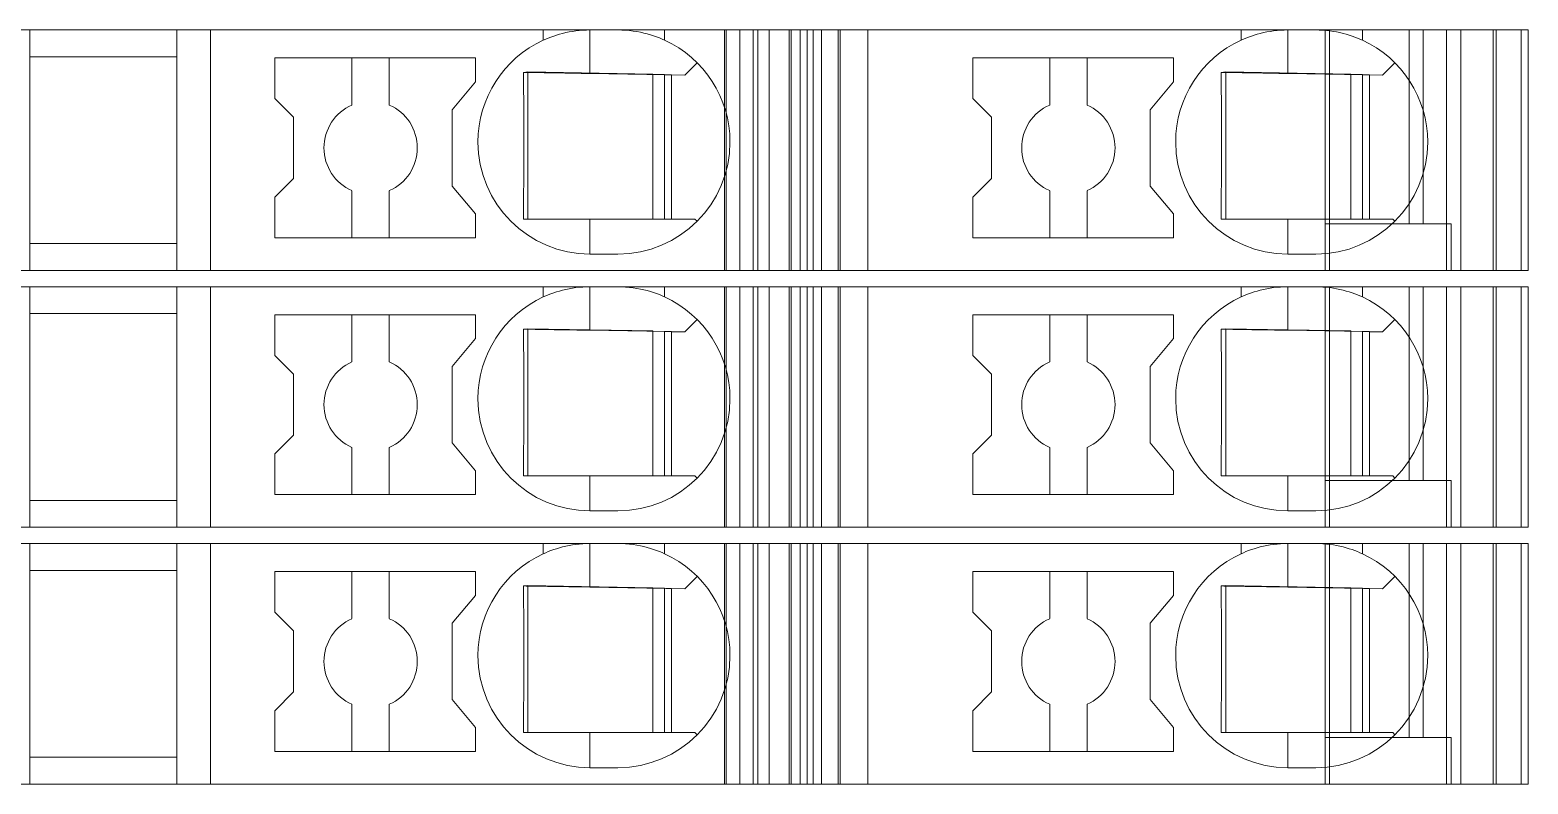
# Model space of a CAD drawing. Header units: millimetres. Extents: x 0 to 1680, y 0 to 1188.
# Drawn here: x 937.05 to 969.15, y 391.85 to 408 of the extents above; entities that cross this region are included whole.
import ezdxf
from ezdxf.enums import TextEntityAlignment as Align

# ---------------------------------------------------------------- set-up
doc = ezdxf.new("R2010")
doc.units = ezdxf.units.MM
for name, color, linetype, lineweight in [('EPLAN309', 5, 'Continuous', 5), ('EPLAN493', 5, 'Continuous', 5), ('MAIN-1', 7, 'Continuous', 5), ('MAIN-2', 7, 'Continuous', 5)]:
    doc.layers.add(name, color=color, linetype=linetype, lineweight=lineweight)
doc.styles.add('Tahoma', font='')
doc.styles.get('Tahoma').set_extended_font_data('Tahoma')

# ---------------------------------------------------------------- blocks, each defined once
blk = doc.blocks.new('EPLSYM_LibrarySPECIAL_Symbol12_Variant0_Placement8_39')
at = {"layer": 'EPLAN309', "lineweight": 13, "ltscale": 16}
blk.add_lwpolyline([(0, -5.15), (68.15, -5.15), (68.15, 0), (0, 0)], close=True, dxfattribs=at)
at = {"layer": 'EPLAN493', "color": 5, "style": 'Tahoma'}
blk.add_attdef('17_20450', text='', height=2.3478, dxfattribs=at).set_placement((0, -21.83478), align=Align.MIDDLE_RIGHT)
blk = doc.blocks.new('EPLSYM_LibrarySPECIAL_Symbol12_Variant0_Placement8_40')
at = {"layer": 'EPLAN309', "lineweight": 13, "ltscale": 16}
blk.add_lwpolyline([(0, -5.15), (68.15, -5.15), (68.15, 0), (0, 0)], close=True, dxfattribs=at)
at = {"layer": 'EPLAN493', "color": 5, "style": 'Tahoma'}
blk.add_attdef('17_20450', text='', height=2.3478, dxfattribs=at).set_placement((0, -21.83478), align=Align.MIDDLE_RIGHT)
blk = doc.blocks.new('EPLSYM_LibrarySPECIAL_Symbol12_Variant0_Placement8_41')
at = {"layer": 'EPLAN309', "lineweight": 13, "ltscale": 16}
blk.add_lwpolyline([(0, -5.15), (68.15, -5.15), (68.15, 0), (0, 0)], close=True, dxfattribs=at)
at = {"layer": 'EPLAN493', "color": 5, "style": 'Tahoma'}
blk.add_attdef('17_20450', text='', height=2.3478, dxfattribs=at).set_placement((0, -21.83478), align=Align.MIDDLE_RIGHT)

msp = doc.modelspace()

# ---------------------------------------------------------------- linework, layer by layer
at = {"layer": 'MAIN-1'}
for p, q in [((937.05, 408), (940.2, 408)), ((937.05, 408), (937.05, 402.85)), ((940.919, 408), (940.2, 408)), ((940.2, 402.85), (940.2, 408)), ((948.05, 408), (940.919, 408)), ((940.919, 408), (940.919, 402.85)), ((948.05, 408), (949.05, 408)), ((948.05, 407.782), (948.05, 408)), ((948.897, 407.995), (948.821, 407.989)), ((948.973, 407.999), (948.897, 407.995)), ((949.05, 408), (948.973, 407.999)), ((949.05, 407.068), (949.05, 408)), ((949.05, 408), (949.65, 408)), ((949.65, 408), (949.732, 407.999)), ((950.65, 408), (949.65, 408)), ((949.732, 407.999), (949.814, 407.994)), ((949.814, 407.994), (949.896, 407.987)), ((950.65, 408), (953.704, 408)), ((950.65, 407.782), (950.65, 408)), ((953.832, 408), (953.704, 408)), ((953.704, 402.85), (953.704, 408)), ((953.832, 408), (954.367, 408)), ((953.832, 402.85), (953.832, 408)), ((955, 408), (954.367, 408)), ((954.367, 402.85), (954.367, 408)), ((955, 408), (963, 408)), ((955, 402.85), (955, 408)), ((963, 408), (964, 408)), ((963, 407.782), (963, 408)), ((963.847, 407.995), (963.771, 407.989)), ((963.923, 407.999), (963.847, 407.995)), ((964, 408), (963.923, 407.999)), ((964, 407.068), (964, 408)), ((964, 408), (964.6, 408)), ((964.6, 408), (964.677, 407.999)), ((965.6, 408), (964.6, 408)), ((964.677, 407.999), (964.753, 407.995)), ((964.753, 407.995), (964.829, 407.989)), ((965.6, 408), (969, 408)), ((965.6, 407.782), (965.6, 408)), ((969, 402.85), (969, 408)), ((948.102, 407.805), (948.05, 407.782)), ((948.156, 407.827), (948.102, 407.805)), ((948.213, 407.849), (948.156, 407.827)), ((948.272, 407.87), (948.213, 407.849)), ((948.333, 407.89), (948.272, 407.87)), ((948.397, 407.909), (948.333, 407.89)), ((948.463, 407.927), (948.397, 407.909)), ((948.531, 407.943), (948.463, 407.927)), ((948.601, 407.958), (948.531, 407.943)), ((948.673, 407.97), (948.601, 407.958)), ((948.746, 407.981), (948.673, 407.97)), ((948.821, 407.989), (948.746, 407.981)), ((949.896, 407.987), (949.975, 407.978)), ((949.975, 407.978), (950.053, 407.966)), ((950.053, 407.966), (950.13, 407.952)), ((950.13, 407.952), (950.204, 407.935)), ((950.204, 407.935), (950.275, 407.917)), ((950.275, 407.917), (950.345, 407.897)), ((950.345, 407.897), (950.411, 407.876)), ((950.411, 407.876), (950.475, 407.854)), ((950.475, 407.854), (950.536, 407.831)), ((950.536, 407.831), (950.594, 407.806)), ((950.594, 407.806), (950.65, 407.782)), ((963.052, 407.805), (963, 407.782)), ((963.106, 407.827), (963.052, 407.805)), ((963.163, 407.849), (963.106, 407.827)), ((963.222, 407.87), (963.163, 407.849)), ((963.283, 407.89), (963.222, 407.87)), ((963.347, 407.909), (963.283, 407.89)), ((963.413, 407.927), (963.347, 407.909)), ((963.481, 407.943), (963.413, 407.927)), ((963.551, 407.958), (963.481, 407.943)), ((963.622, 407.97), (963.551, 407.958)), ((963.696, 407.981), (963.622, 407.97)), ((963.771, 407.989), (963.696, 407.981)), ((964.829, 407.989), (964.904, 407.981)), ((964.904, 407.981), (964.978, 407.97)), ((964.978, 407.97), (965.049, 407.958)), ((965.049, 407.958), (965.119, 407.943)), ((965.119, 407.943), (965.187, 407.927)), ((965.187, 407.927), (965.253, 407.909)), ((965.253, 407.909), (965.317, 407.89)), ((965.317, 407.89), (965.378, 407.87)), ((965.378, 407.87), (965.437, 407.849)), ((965.437, 407.849), (965.494, 407.827)), ((965.494, 407.827), (965.548, 407.805)), ((965.548, 407.805), (965.6, 407.782)), ((937.05, 407.425), (940.2, 407.425)), ((942.3, 407.4), (942.3, 406.529)), ((942.3, 407.4), (946.6, 407.4)), ((943.95, 407.4), (943.95, 406.392)), ((944.75, 406.392), (944.75, 407.4)), ((946.6, 406.889), (946.6, 407.4)), ((957.25, 407.4), (957.25, 406.529)), ((957.25, 407.4), (961.55, 407.4)), ((958.9, 407.4), (958.9, 406.392)), ((959.7, 406.392), (959.7, 407.4)), ((961.55, 406.889), (961.55, 407.4)), ((947.624, 407.092), (947.625, 407.022)), ((947.685, 407.091), (947.624, 407.092)), ((947.746, 407.09), (947.685, 407.091)), ((947.721, 407.091), (947.721, 403.95)), ((947.809, 407.089), (947.746, 407.09)), ((947.873, 407.088), (947.809, 407.089)), ((947.937, 407.087), (947.873, 407.088)), ((948.003, 407.086), (947.937, 407.087)), ((948.071, 407.085), (948.003, 407.086)), ((948.14, 407.084), (948.071, 407.085)), ((948.21, 407.082), (948.14, 407.084)), ((948.283, 407.081), (948.21, 407.082)), ((948.358, 407.08), (948.283, 407.081)), ((948.435, 407.079), (948.358, 407.08)), ((948.514, 407.077), (948.435, 407.079)), ((948.597, 407.076), (948.514, 407.077)), ((948.682, 407.075), (948.597, 407.076)), ((948.771, 407.073), (948.682, 407.075)), ((948.862, 407.071), (948.771, 407.073)), ((948.955, 407.07), (948.862, 407.071)), ((949.05, 407.068), (948.955, 407.07)), ((949.05, 407.068), (951.083, 407.033)), ((950.4, 407.045), (950.4, 403.95)), ((950.65, 403.95), (950.65, 407.04)), ((950.8, 407.038), (950.8, 403.95)), ((951.083, 407.033), (951.347, 407.297)), ((962.574, 407.092), (962.574, 407.022)), ((962.635, 407.091), (962.574, 407.092)), ((962.696, 407.09), (962.635, 407.091)), ((962.671, 407.091), (962.671, 403.95)), ((962.759, 407.089), (962.696, 407.09)), ((962.822, 407.088), (962.759, 407.089)), ((962.887, 407.087), (962.822, 407.088)), ((962.953, 407.086), (962.887, 407.087)), ((963.021, 407.085), (962.953, 407.086)), ((963.09, 407.084), (963.021, 407.085)), ((963.16, 407.082), (963.09, 407.084)), ((963.233, 407.081), (963.16, 407.082)), ((963.307, 407.08), (963.233, 407.081)), ((963.385, 407.079), (963.307, 407.08)), ((963.464, 407.077), (963.385, 407.079)), ((963.547, 407.076), (963.464, 407.077)), ((963.632, 407.075), (963.547, 407.076)), ((963.72, 407.073), (963.632, 407.075)), ((963.812, 407.071), (963.72, 407.073)), ((963.905, 407.07), (963.812, 407.071)), ((964, 407.068), (963.905, 407.07)), ((964, 407.068), (966.033, 407.033)), ((965.35, 407.045), (965.35, 403.95)), ((965.6, 403.95), (965.6, 407.04)), ((965.75, 407.038), (965.75, 403.95)), ((966.033, 407.033), (966.297, 407.297)), ((946.1, 406.293), (946.6, 406.889)), ((947.625, 407.022), (947.625, 406.95)), ((947.625, 406.95), (947.626, 406.877)), ((947.626, 406.877), (947.627, 406.803)), ((947.627, 406.803), (947.628, 406.727)), ((947.628, 406.727), (947.628, 406.649)), ((961.05, 406.293), (961.55, 406.889)), ((962.574, 407.022), (962.575, 406.95)), ((962.575, 406.95), (962.576, 406.877)), ((962.576, 406.877), (962.577, 406.803)), ((962.577, 406.803), (962.577, 406.727)), ((962.577, 406.727), (962.578, 406.649)), ((942.7, 406.129), (942.3, 406.529)), ((947.628, 406.649), (947.629, 406.57)), ((947.629, 406.57), (947.63, 406.488)), ((947.63, 406.488), (947.63, 406.404)), ((947.63, 406.404), (947.631, 406.317)), ((957.65, 406.129), (957.25, 406.529)), ((962.578, 406.649), (962.579, 406.57)), ((962.579, 406.57), (962.58, 406.488)), ((962.58, 406.488), (962.58, 406.404)), ((962.58, 406.404), (962.581, 406.317)), ((942.7, 406.129), (942.7, 404.821)), ((946.1, 406.293), (946.1, 404.657)), ((947.631, 406.317), (947.631, 406.226)), ((947.631, 406.226), (947.632, 406.132)), ((947.632, 406.132), (947.633, 406.034)), ((957.65, 406.129), (957.65, 404.821)), ((961.05, 406.293), (961.05, 404.657)), ((962.581, 406.317), (962.581, 406.226)), ((962.581, 406.226), (962.582, 406.132)), ((962.582, 406.132), (962.582, 406.034)), ((947.633, 406.034), (947.633, 405.931)), ((947.633, 405.931), (947.633, 405.824)), ((947.633, 405.824), (947.633, 405.713)), ((962.582, 406.034), (962.583, 405.931)), ((962.583, 405.931), (962.583, 405.824)), ((962.583, 405.824), (962.583, 405.713)), ((947.633, 405.713), (947.634, 405.6)), ((947.634, 405.6), (947.633, 405.479)), ((947.633, 405.479), (947.633, 405.361)), ((962.583, 405.713), (962.583, 405.6)), ((962.583, 405.6), (962.583, 405.479)), ((962.583, 405.479), (962.583, 405.361)), ((947.633, 405.247), (947.632, 405.138)), ((947.632, 405.138), (947.632, 405.034)), ((947.633, 405.361), (947.633, 405.247)), ((962.583, 405.247), (962.582, 405.138)), ((962.582, 405.138), (962.582, 405.034)), ((962.583, 405.361), (962.583, 405.247)), ((942.7, 404.821), (942.3, 404.421)), ((947.631, 404.839), (947.63, 404.748)), ((947.632, 405.034), (947.631, 404.934)), ((947.631, 404.934), (947.631, 404.839)), ((957.65, 404.821), (957.25, 404.421)), ((962.581, 404.839), (962.58, 404.748)), ((962.582, 405.034), (962.581, 404.934)), ((962.581, 404.934), (962.581, 404.839)), ((943.95, 404.558), (943.95, 403.55)), ((944.75, 404.558), (944.75, 403.55)), ((946.1, 404.657), (946.6, 404.061)), ((947.628, 404.49), (947.627, 404.408)), ((947.629, 404.659), (947.628, 404.573)), ((947.628, 404.573), (947.628, 404.49)), ((947.63, 404.748), (947.629, 404.659)), ((958.9, 404.558), (958.9, 403.55)), ((959.7, 404.558), (959.7, 403.55)), ((961.05, 404.657), (961.55, 404.061)), ((962.578, 404.49), (962.577, 404.408)), ((962.579, 404.659), (962.578, 404.573)), ((962.578, 404.573), (962.578, 404.49)), ((962.58, 404.748), (962.579, 404.659)), ((942.3, 404.421), (942.3, 403.55)), ((947.625, 404.25), (947.624, 404.174)), ((947.624, 404.174), (947.624, 404.098)), ((947.626, 404.329), (947.625, 404.25)), ((947.627, 404.408), (947.626, 404.329)), ((957.25, 404.421), (957.25, 403.55)), ((962.575, 404.25), (962.574, 404.174)), ((962.574, 404.174), (962.574, 404.098)), ((962.576, 404.329), (962.575, 404.25)), ((962.577, 404.408), (962.576, 404.329)), ((946.6, 403.55), (946.6, 404.061)), ((947.623, 404.024), (947.622, 403.95)), ((947.622, 403.95), (947.683, 403.95)), ((947.624, 404.098), (947.623, 404.024)), ((947.683, 403.95), (947.746, 403.95)), ((947.746, 403.95), (947.809, 403.95)), ((947.809, 403.95), (947.873, 403.95)), ((947.873, 403.95), (947.939, 403.95)), ((947.939, 403.95), (948.005, 403.95)), ((948.005, 403.95), (948.074, 403.95)), ((948.074, 403.95), (948.144, 403.95)), ((948.144, 403.95), (948.215, 403.95)), ((948.215, 403.95), (948.289, 403.95)), ((948.289, 403.95), (948.364, 403.95)), ((948.364, 403.95), (948.442, 403.95)), ((948.442, 403.95), (948.522, 403.95)), ((948.522, 403.95), (948.605, 403.95)), ((948.605, 403.95), (948.69, 403.95)), ((948.69, 403.95), (948.778, 403.95)), ((948.778, 403.95), (948.867, 403.95)), ((948.867, 403.95), (948.958, 403.95)), ((948.958, 403.95), (949.05, 403.95)), ((949.05, 403.95), (951.3, 403.95)), ((949.05, 403.95), (949.05, 403.2)), ((951.347, 403.903), (951.3, 403.95)), ((961.55, 403.55), (961.55, 404.061)), ((962.573, 404.024), (962.572, 403.95)), ((962.572, 403.95), (962.633, 403.95)), ((962.574, 404.098), (962.573, 404.024)), ((962.633, 403.95), (962.695, 403.95)), ((962.695, 403.95), (962.759, 403.95)), ((962.759, 403.95), (962.823, 403.95)), ((962.823, 403.95), (962.889, 403.95)), ((962.889, 403.95), (962.955, 403.95)), ((962.955, 403.95), (963.024, 403.95)), ((963.024, 403.95), (963.093, 403.95)), ((963.093, 403.95), (963.165, 403.95)), ((963.165, 403.95), (963.239, 403.95)), ((963.239, 403.95), (963.314, 403.95)), ((963.314, 403.95), (963.392, 403.95)), ((963.392, 403.95), (963.472, 403.95)), ((963.472, 403.95), (963.555, 403.95)), ((963.555, 403.95), (963.64, 403.95)), ((963.64, 403.95), (963.727, 403.95)), ((963.727, 403.95), (963.817, 403.95)), ((963.817, 403.95), (963.908, 403.95)), ((963.908, 403.95), (964, 403.95)), ((964, 403.95), (964, 403.2)), ((964, 403.95), (966.25, 403.95)), ((966.297, 403.903), (966.25, 403.95)), ((946.6, 403.55), (942.3, 403.55)), ((961.55, 403.55), (957.25, 403.55)), ((937.05, 403.425), (940.2, 403.425)), ((949.65, 403.2), (949.05, 403.2)), ((964.6, 403.2), (964, 403.2)), ((937.05, 402.85), (940.2, 402.85)), ((940.919, 402.85), (940.2, 402.85)), ((940.919, 402.85), (953.704, 402.85)), ((952.544, 402.85), (952.544, 402.85)), ((952.65, 402.85), (952.65, 402.85)), ((953.832, 402.85), (953.704, 402.85)), ((953.832, 402.85), (954.367, 402.85)), ((955, 402.85), (954.367, 402.85)), ((955, 402.85), (969, 402.85)), ((967.5, 402.85), (967.5, 402.85)), ((937.05, 402.5), (940.2, 402.5)), ((937.05, 402.5), (937.05, 397.35)), ((940.919, 402.5), (940.2, 402.5)), ((940.2, 397.35), (940.2, 402.5)), ((948.05, 402.5), (940.919, 402.5)), ((940.919, 402.5), (940.919, 397.35)), ((948.05, 402.5), (949.05, 402.5)), ((948.05, 402.282), (948.05, 402.5)), ((948.102, 402.305), (948.05, 402.282)), ((948.156, 402.327), (948.102, 402.305)), ((948.213, 402.349), (948.156, 402.327)), ((948.272, 402.37), (948.213, 402.349)), ((948.333, 402.39), (948.272, 402.37)), ((948.397, 402.409), (948.333, 402.39)), ((948.463, 402.427), (948.397, 402.409)), ((948.531, 402.443), (948.463, 402.427)), ((948.601, 402.458), (948.531, 402.443)), ((948.673, 402.47), (948.601, 402.458)), ((948.746, 402.481), (948.673, 402.47)), ((948.821, 402.489), (948.746, 402.481)), ((948.897, 402.495), (948.821, 402.489)), ((948.973, 402.499), (948.897, 402.495)), ((949.05, 402.5), (948.973, 402.499)), ((949.05, 401.568), (949.05, 402.5)), ((949.05, 402.5), (949.65, 402.5)), ((949.65, 402.5), (949.732, 402.499)), ((950.65, 402.5), (949.65, 402.5)), ((949.732, 402.499), (949.814, 402.494)), ((949.814, 402.494), (949.896, 402.487)), ((949.896, 402.487), (949.975, 402.478)), ((949.975, 402.478), (950.053, 402.466)), ((950.053, 402.466), (950.13, 402.452)), ((950.13, 402.452), (950.204, 402.435)), ((950.204, 402.435), (950.275, 402.417)), ((950.275, 402.417), (950.345, 402.397)), ((950.345, 402.397), (950.411, 402.376)), ((950.411, 402.376), (950.475, 402.354)), ((950.475, 402.354), (950.536, 402.331)), ((950.536, 402.331), (950.594, 402.306)), ((950.594, 402.306), (950.65, 402.282)), ((950.65, 402.5), (953.704, 402.5)), ((950.65, 402.282), (950.65, 402.5)), ((953.832, 402.5), (953.704, 402.5)), ((953.704, 397.35), (953.704, 402.5)), ((953.832, 402.5), (954.367, 402.5)), ((953.832, 397.35), (953.832, 402.5)), ((955, 402.5), (954.367, 402.5)), ((954.367, 397.35), (954.367, 402.5)), ((955, 402.5), (963, 402.5)), ((955, 397.35), (955, 402.5)), ((963, 402.5), (964, 402.5)), ((963, 402.282), (963, 402.5)), ((963.052, 402.305), (963, 402.282)), ((963.106, 402.327), (963.052, 402.305)), ((963.163, 402.349), (963.106, 402.327)), ((963.222, 402.37), (963.163, 402.349)), ((963.283, 402.39), (963.222, 402.37)), ((963.347, 402.409), (963.283, 402.39)), ((963.413, 402.427), (963.347, 402.409)), ((963.481, 402.443), (963.413, 402.427)), ((963.551, 402.458), (963.481, 402.443)), ((963.622, 402.47), (963.551, 402.458)), ((963.696, 402.481), (963.622, 402.47)), ((963.771, 402.489), (963.696, 402.481)), ((963.847, 402.495), (963.771, 402.489)), ((963.923, 402.499), (963.847, 402.495)), ((964, 402.5), (963.923, 402.499)), ((964, 401.568), (964, 402.5)), ((964, 402.5), (964.6, 402.5)), ((964.6, 402.5), (964.677, 402.499)), ((965.6, 402.5), (964.6, 402.5)), ((964.677, 402.499), (964.753, 402.495)), ((964.753, 402.495), (964.829, 402.489)), ((964.829, 402.489), (964.904, 402.481)), ((964.904, 402.481), (964.978, 402.47)), ((964.978, 402.47), (965.049, 402.458)), ((965.049, 402.458), (965.119, 402.443)), ((965.119, 402.443), (965.187, 402.427)), ((965.187, 402.427), (965.253, 402.409)), ((965.253, 402.409), (965.317, 402.39)), ((965.317, 402.39), (965.378, 402.37)), ((965.378, 402.37), (965.437, 402.349)), ((965.437, 402.349), (965.494, 402.327)), ((965.494, 402.327), (965.548, 402.305)), ((965.548, 402.305), (965.6, 402.282)), ((965.6, 402.5), (969, 402.5)), ((965.6, 402.282), (965.6, 402.5)), ((969, 397.35), (969, 402.5)), ((937.05, 401.925), (940.2, 401.925)), ((942.3, 401.9), (942.3, 401.029)), ((942.3, 401.9), (946.6, 401.9)), ((943.95, 401.9), (943.95, 400.892)), ((944.75, 400.892), (944.75, 401.9)), ((946.6, 401.389), (946.6, 401.9)), ((957.25, 401.9), (957.25, 401.029)), ((957.25, 401.9), (961.55, 401.9)), ((958.9, 401.9), (958.9, 400.892)), ((959.7, 400.892), (959.7, 401.9)), ((961.55, 401.389), (961.55, 401.9)), ((947.624, 401.592), (947.625, 401.522)), ((947.685, 401.591), (947.624, 401.592)), ((947.746, 401.59), (947.685, 401.591)), ((947.721, 401.591), (947.721, 398.45)), ((947.809, 401.589), (947.746, 401.59)), ((947.873, 401.588), (947.809, 401.589)), ((947.937, 401.587), (947.873, 401.588)), ((948.003, 401.586), (947.937, 401.587)), ((948.071, 401.585), (948.003, 401.586)), ((948.14, 401.584), (948.071, 401.585)), ((948.21, 401.582), (948.14, 401.584)), ((948.283, 401.581), (948.21, 401.582)), ((948.358, 401.58), (948.283, 401.581)), ((948.435, 401.579), (948.358, 401.58)), ((948.514, 401.577), (948.435, 401.579)), ((948.597, 401.576), (948.514, 401.577)), ((948.682, 401.575), (948.597, 401.576)), ((948.771, 401.573), (948.682, 401.575)), ((948.862, 401.571), (948.771, 401.573)), ((948.955, 401.57), (948.862, 401.571)), ((951.083, 401.533), (951.347, 401.797)), ((962.574, 401.592), (962.574, 401.522)), ((962.635, 401.591), (962.574, 401.592)), ((962.696, 401.59), (962.635, 401.591)), ((962.671, 401.591), (962.671, 398.45)), ((962.759, 401.589), (962.696, 401.59)), ((962.822, 401.588), (962.759, 401.589)), ((962.887, 401.587), (962.822, 401.588)), ((962.953, 401.586), (962.887, 401.587)), ((963.021, 401.585), (962.953, 401.586)), ((963.09, 401.584), (963.021, 401.585)), ((963.16, 401.582), (963.09, 401.584)), ((963.233, 401.581), (963.16, 401.582)), ((963.307, 401.58), (963.233, 401.581)), ((963.385, 401.579), (963.307, 401.58)), ((963.464, 401.577), (963.385, 401.579)), ((963.547, 401.576), (963.464, 401.577)), ((963.632, 401.575), (963.547, 401.576)), ((963.72, 401.573), (963.632, 401.575)), ((963.812, 401.571), (963.72, 401.573)), ((963.905, 401.57), (963.812, 401.571)), ((966.033, 401.533), (966.297, 401.797)), ((946.1, 400.793), (946.6, 401.389)), ((947.625, 401.522), (947.625, 401.45)), ((947.625, 401.45), (947.626, 401.377)), ((947.626, 401.377), (947.627, 401.303)), ((947.627, 401.303), (947.628, 401.227)), ((949.05, 401.568), (948.955, 401.57)), ((949.05, 401.568), (951.083, 401.533)), ((950.4, 401.545), (950.4, 398.45)), ((950.65, 398.45), (950.65, 401.54)), ((950.8, 401.538), (950.8, 398.45)), ((961.05, 400.793), (961.55, 401.389)), ((962.574, 401.522), (962.575, 401.45)), ((962.575, 401.45), (962.576, 401.377)), ((962.576, 401.377), (962.577, 401.303)), ((962.577, 401.303), (962.577, 401.227)), ((964, 401.568), (963.905, 401.57)), ((964, 401.568), (966.033, 401.533)), ((965.35, 401.545), (965.35, 398.45)), ((965.6, 398.45), (965.6, 401.54)), ((965.75, 401.538), (965.75, 398.45)), ((942.7, 400.629), (942.3, 401.029)), ((947.628, 401.227), (947.628, 401.149)), ((947.628, 401.149), (947.629, 401.07)), ((947.629, 401.07), (947.63, 400.988)), ((947.63, 400.988), (947.63, 400.904)), ((957.65, 400.629), (957.25, 401.029)), ((962.577, 401.227), (962.578, 401.149)), ((962.578, 401.149), (962.579, 401.07)), ((962.579, 401.07), (962.58, 400.988)), ((962.58, 400.988), (962.58, 400.904)), ((942.7, 400.629), (942.7, 399.321)), ((946.1, 400.793), (946.1, 399.157)), ((947.63, 400.904), (947.631, 400.817)), ((947.631, 400.817), (947.631, 400.726)), ((947.631, 400.726), (947.632, 400.632)), ((947.632, 400.632), (947.633, 400.534)), ((957.65, 400.629), (957.65, 399.321)), ((961.05, 400.793), (961.05, 399.157)), ((962.58, 400.904), (962.581, 400.817)), ((962.581, 400.817), (962.581, 400.726)), ((962.581, 400.726), (962.582, 400.632)), ((962.582, 400.632), (962.582, 400.534)), ((947.633, 400.534), (947.633, 400.431)), ((947.633, 400.431), (947.633, 400.324)), ((947.633, 400.324), (947.633, 400.213)), ((962.582, 400.534), (962.583, 400.431)), ((962.583, 400.431), (962.583, 400.324)), ((962.583, 400.324), (962.583, 400.213)), ((947.633, 400.213), (947.634, 400.1)), ((947.634, 400.1), (947.633, 399.979)), ((947.633, 399.979), (947.633, 399.861)), ((962.583, 400.213), (962.583, 400.1)), ((962.583, 400.1), (962.583, 399.979)), ((962.583, 399.979), (962.583, 399.861)), ((947.633, 399.747), (947.632, 399.638)), ((947.633, 399.861), (947.633, 399.747)), ((962.583, 399.747), (962.582, 399.638)), ((962.583, 399.861), (962.583, 399.747)), ((947.631, 399.339), (947.63, 399.248)), ((947.632, 399.534), (947.631, 399.434)), ((947.631, 399.434), (947.631, 399.339)), ((947.632, 399.638), (947.632, 399.534)), ((962.581, 399.339), (962.58, 399.248)), ((962.582, 399.534), (962.581, 399.434)), ((962.581, 399.434), (962.581, 399.339)), ((962.582, 399.638), (962.582, 399.534)), ((942.7, 399.321), (942.3, 398.921)), ((943.95, 399.058), (943.95, 398.05)), ((944.75, 399.058), (944.75, 398.05)), ((946.1, 399.157), (946.6, 398.561)), ((947.629, 399.159), (947.628, 399.073)), ((947.628, 399.073), (947.628, 398.99)), ((947.63, 399.248), (947.629, 399.159)), ((957.65, 399.321), (957.25, 398.921)), ((958.9, 399.058), (958.9, 398.05)), ((959.7, 399.058), (959.7, 398.05)), ((961.05, 399.157), (961.55, 398.561)), ((962.579, 399.159), (962.578, 399.073)), ((962.578, 399.073), (962.578, 398.99)), ((962.58, 399.248), (962.579, 399.159)), ((942.3, 398.921), (942.3, 398.05)), ((947.625, 398.75), (947.624, 398.674)), ((947.626, 398.829), (947.625, 398.75)), ((947.627, 398.908), (947.626, 398.829)), ((947.628, 398.99), (947.627, 398.908)), ((957.25, 398.921), (957.25, 398.05)), ((962.575, 398.75), (962.574, 398.674)), ((962.576, 398.829), (962.575, 398.75)), ((962.577, 398.908), (962.576, 398.829)), ((962.578, 398.99), (962.577, 398.908)), ((946.6, 398.05), (946.6, 398.561)), ((947.623, 398.524), (947.622, 398.45)), ((947.622, 398.45), (947.683, 398.45)), ((947.624, 398.598), (947.623, 398.524)), ((947.624, 398.674), (947.624, 398.598)), ((947.683, 398.45), (947.746, 398.45)), ((947.746, 398.45), (947.809, 398.45)), ((947.809, 398.45), (947.873, 398.45)), ((947.873, 398.45), (947.939, 398.45)), ((947.939, 398.45), (948.005, 398.45)), ((948.005, 398.45), (948.074, 398.45)), ((948.074, 398.45), (948.144, 398.45)), ((948.144, 398.45), (948.215, 398.45)), ((948.215, 398.45), (948.289, 398.45)), ((948.289, 398.45), (948.364, 398.45)), ((948.364, 398.45), (948.442, 398.45)), ((948.442, 398.45), (948.522, 398.45)), ((948.522, 398.45), (948.605, 398.45)), ((948.605, 398.45), (948.69, 398.45)), ((948.69, 398.45), (948.778, 398.45)), ((948.778, 398.45), (948.867, 398.45)), ((948.867, 398.45), (948.958, 398.45)), ((948.958, 398.45), (949.05, 398.45)), ((949.05, 398.45), (951.3, 398.45)), ((949.05, 398.45), (949.05, 397.7)), ((951.347, 398.403), (951.3, 398.45)), ((961.55, 398.05), (961.55, 398.561)), ((962.573, 398.524), (962.572, 398.45)), ((962.572, 398.45), (962.633, 398.45)), ((962.574, 398.598), (962.573, 398.524)), ((962.574, 398.674), (962.574, 398.598)), ((962.633, 398.45), (962.695, 398.45)), ((962.695, 398.45), (962.759, 398.45)), ((962.759, 398.45), (962.823, 398.45)), ((962.823, 398.45), (962.889, 398.45)), ((962.889, 398.45), (962.955, 398.45)), ((962.955, 398.45), (963.024, 398.45)), ((963.024, 398.45), (963.093, 398.45)), ((963.093, 398.45), (963.165, 398.45)), ((963.165, 398.45), (963.239, 398.45)), ((963.239, 398.45), (963.314, 398.45)), ((963.314, 398.45), (963.392, 398.45)), ((963.392, 398.45), (963.472, 398.45)), ((963.472, 398.45), (963.555, 398.45)), ((963.555, 398.45), (963.64, 398.45)), ((963.64, 398.45), (963.727, 398.45)), ((963.727, 398.45), (963.817, 398.45)), ((963.817, 398.45), (963.908, 398.45)), ((963.908, 398.45), (964, 398.45)), ((964, 398.45), (964, 397.7)), ((964, 398.45), (966.25, 398.45)), ((966.297, 398.403), (966.25, 398.45)), ((946.6, 398.05), (942.3, 398.05)), ((961.55, 398.05), (957.25, 398.05)), ((937.05, 397.925), (940.2, 397.925)), ((949.65, 397.7), (949.05, 397.7)), ((964.6, 397.7), (964, 397.7)), ((937.05, 397.35), (940.2, 397.35)), ((940.919, 397.35), (940.2, 397.35)), ((940.919, 397.35), (953.704, 397.35)), ((952.544, 397.35), (952.544, 397.35)), ((952.65, 397.35), (952.65, 397.35)), ((953.832, 397.35), (953.704, 397.35)), ((953.832, 397.35), (954.367, 397.35)), ((955, 397.35), (954.367, 397.35)), ((955, 397.35), (969, 397.35)), ((967.5, 397.35), (967.5, 397.35)), ((937.05, 397), (940.2, 397)), ((937.05, 397), (937.05, 391.85)), ((940.919, 397), (940.2, 397)), ((940.2, 391.85), (940.2, 397)), ((948.05, 397), (940.919, 397)), ((940.919, 397), (940.919, 391.85)), ((948.05, 397), (949.05, 397)), ((948.05, 396.782), (948.05, 397)), ((948.102, 396.805), (948.05, 396.782)), ((948.156, 396.827), (948.102, 396.805)), ((948.213, 396.849), (948.156, 396.827)), ((948.272, 396.87), (948.213, 396.849)), ((948.333, 396.89), (948.272, 396.87)), ((948.397, 396.909), (948.333, 396.89)), ((948.463, 396.927), (948.397, 396.909)), ((948.531, 396.943), (948.463, 396.927)), ((948.601, 396.958), (948.531, 396.943)), ((948.673, 396.97), (948.601, 396.958)), ((948.746, 396.981), (948.673, 396.97)), ((948.821, 396.989), (948.746, 396.981)), ((948.897, 396.995), (948.821, 396.989)), ((948.973, 396.999), (948.897, 396.995)), ((949.05, 397), (948.973, 396.999)), ((949.05, 396.068), (949.05, 397)), ((949.05, 397), (949.65, 397)), ((949.65, 397), (949.732, 396.999)), ((950.65, 397), (949.65, 397)), ((949.732, 396.999), (949.814, 396.994)), ((949.814, 396.994), (949.896, 396.987)), ((949.896, 396.987), (949.975, 396.978)), ((949.975, 396.978), (950.053, 396.966)), ((950.053, 396.966), (950.13, 396.952)), ((950.13, 396.952), (950.204, 396.935)), ((950.204, 396.935), (950.275, 396.917)), ((950.275, 396.917), (950.345, 396.897)), ((950.345, 396.897), (950.411, 396.876)), ((950.411, 396.876), (950.475, 396.854)), ((950.475, 396.854), (950.536, 396.831)), ((950.536, 396.831), (950.594, 396.806)), ((950.594, 396.806), (950.65, 396.782)), ((950.65, 397), (953.704, 397)), ((950.65, 396.782), (950.65, 397)), ((953.832, 397), (953.704, 397)), ((953.704, 391.85), (953.704, 397)), ((953.832, 397), (954.367, 397)), ((953.832, 391.85), (953.832, 397)), ((955, 397), (954.367, 397)), ((954.367, 391.85), (954.367, 397)), ((955, 397), (963, 397)), ((955, 391.85), (955, 397)), ((963, 397), (964, 397)), ((963, 396.782), (963, 397)), ((963.052, 396.805), (963, 396.782)), ((963.106, 396.827), (963.052, 396.805)), ((963.163, 396.849), (963.106, 396.827)), ((963.222, 396.87), (963.163, 396.849)), ((963.283, 396.89), (963.222, 396.87)), ((963.347, 396.909), (963.283, 396.89)), ((963.413, 396.927), (963.347, 396.909)), ((963.481, 396.943), (963.413, 396.927)), ((963.551, 396.958), (963.481, 396.943)), ((963.622, 396.97), (963.551, 396.958)), ((963.696, 396.981), (963.622, 396.97)), ((963.771, 396.989), (963.696, 396.981)), ((963.847, 396.995), (963.771, 396.989)), ((963.923, 396.999), (963.847, 396.995)), ((964, 397), (963.923, 396.999)), ((964, 396.068), (964, 397)), ((964, 397), (964.6, 397)), ((964.6, 397), (964.677, 396.999)), ((965.6, 397), (964.6, 397)), ((964.677, 396.999), (964.753, 396.995)), ((964.753, 396.995), (964.829, 396.989)), ((964.829, 396.989), (964.904, 396.981)), ((964.904, 396.981), (964.978, 396.97)), ((964.978, 396.97), (965.049, 396.958)), ((965.049, 396.958), (965.119, 396.943)), ((965.119, 396.943), (965.187, 396.927)), ((965.187, 396.927), (965.253, 396.909)), ((965.253, 396.909), (965.317, 396.89)), ((965.317, 396.89), (965.378, 396.87)), ((965.378, 396.87), (965.437, 396.849)), ((965.437, 396.849), (965.494, 396.827)), ((965.494, 396.827), (965.548, 396.805)), ((965.548, 396.805), (965.6, 396.782)), ((965.6, 397), (969, 397)), ((965.6, 396.782), (965.6, 397)), ((969, 391.85), (969, 397)), ((937.05, 396.425), (940.2, 396.425)), ((942.3, 396.4), (942.3, 395.529)), ((942.3, 396.4), (946.6, 396.4)), ((943.95, 396.4), (943.95, 395.392)), ((944.75, 395.392), (944.75, 396.4)), ((946.6, 395.889), (946.6, 396.4)), ((951.083, 396.033), (951.347, 396.297)), ((957.25, 396.4), (957.25, 395.529)), ((957.25, 396.4), (961.55, 396.4)), ((958.9, 396.4), (958.9, 395.392)), ((959.7, 395.392), (959.7, 396.4)), ((961.55, 395.889), (961.55, 396.4)), ((966.033, 396.033), (966.297, 396.297)), ((946.1, 395.293), (946.6, 395.889)), ((947.624, 396.092), (947.625, 396.022)), ((947.685, 396.091), (947.624, 396.092)), ((947.625, 396.022), (947.625, 395.95)), ((947.625, 395.95), (947.626, 395.877)), ((947.626, 395.877), (947.627, 395.803)), ((947.627, 395.803), (947.628, 395.727)), ((947.746, 396.09), (947.685, 396.091)), ((947.721, 396.091), (947.721, 392.95)), ((947.809, 396.089), (947.746, 396.09)), ((947.873, 396.088), (947.809, 396.089)), ((947.937, 396.087), (947.873, 396.088)), ((948.003, 396.086), (947.937, 396.087)), ((948.071, 396.085), (948.003, 396.086)), ((948.14, 396.084), (948.071, 396.085)), ((948.21, 396.082), (948.14, 396.084)), ((948.283, 396.081), (948.21, 396.082)), ((948.358, 396.08), (948.283, 396.081)), ((948.435, 396.079), (948.358, 396.08)), ((948.514, 396.077), (948.435, 396.079)), ((948.597, 396.076), (948.514, 396.077)), ((948.682, 396.075), (948.597, 396.076)), ((948.771, 396.073), (948.682, 396.075)), ((948.862, 396.071), (948.771, 396.073)), ((948.955, 396.07), (948.862, 396.071)), ((949.05, 396.068), (948.955, 396.07)), ((949.05, 396.068), (951.083, 396.033)), ((950.4, 396.045), (950.4, 392.95)), ((950.65, 392.95), (950.65, 396.04)), ((950.8, 396.038), (950.8, 392.95)), ((961.05, 395.293), (961.55, 395.889)), ((962.574, 396.092), (962.574, 396.022)), ((962.635, 396.091), (962.574, 396.092)), ((962.574, 396.022), (962.575, 395.95)), ((962.575, 395.95), (962.576, 395.877)), ((962.576, 395.877), (962.577, 395.803)), ((962.577, 395.803), (962.577, 395.727)), ((962.696, 396.09), (962.635, 396.091)), ((962.671, 396.091), (962.671, 392.95)), ((962.759, 396.089), (962.696, 396.09)), ((962.822, 396.088), (962.759, 396.089)), ((962.887, 396.087), (962.822, 396.088)), ((962.953, 396.086), (962.887, 396.087)), ((963.021, 396.085), (962.953, 396.086)), ((963.09, 396.084), (963.021, 396.085)), ((963.16, 396.082), (963.09, 396.084)), ((963.233, 396.081), (963.16, 396.082)), ((963.307, 396.08), (963.233, 396.081)), ((963.385, 396.079), (963.307, 396.08)), ((963.464, 396.077), (963.385, 396.079)), ((963.547, 396.076), (963.464, 396.077)), ((963.632, 396.075), (963.547, 396.076)), ((963.72, 396.073), (963.632, 396.075)), ((963.812, 396.071), (963.72, 396.073)), ((963.905, 396.07), (963.812, 396.071)), ((964, 396.068), (963.905, 396.07)), ((964, 396.068), (966.033, 396.033)), ((965.35, 396.045), (965.35, 392.95)), ((965.6, 392.95), (965.6, 396.04)), ((965.75, 396.038), (965.75, 392.95)), ((942.7, 395.129), (942.3, 395.529)), ((947.628, 395.727), (947.628, 395.649)), ((947.628, 395.649), (947.629, 395.57)), ((947.629, 395.57), (947.63, 395.488)), ((947.63, 395.488), (947.63, 395.404)), ((957.65, 395.129), (957.25, 395.529)), ((962.577, 395.727), (962.578, 395.649)), ((962.578, 395.649), (962.579, 395.57)), ((962.579, 395.57), (962.58, 395.488)), ((962.58, 395.488), (962.58, 395.404)), ((946.1, 395.293), (946.1, 393.657)), ((947.63, 395.404), (947.631, 395.317)), ((947.631, 395.317), (947.631, 395.226)), ((947.631, 395.226), (947.632, 395.132)), ((961.05, 395.293), (961.05, 393.657)), ((962.58, 395.404), (962.581, 395.317)), ((962.581, 395.317), (962.581, 395.226)), ((962.581, 395.226), (962.582, 395.132)), ((942.7, 395.129), (942.7, 393.821)), ((947.632, 395.132), (947.633, 395.034)), ((947.633, 395.034), (947.633, 394.931)), ((947.633, 394.931), (947.633, 394.824)), ((957.65, 395.129), (957.65, 393.821)), ((962.582, 395.132), (962.582, 395.034)), ((962.582, 395.034), (962.583, 394.931)), ((962.583, 394.931), (962.583, 394.824)), ((947.633, 394.824), (947.633, 394.713)), ((947.633, 394.713), (947.634, 394.6)), ((947.634, 394.6), (947.633, 394.479)), ((962.583, 394.824), (962.583, 394.713)), ((962.583, 394.713), (962.583, 394.6)), ((962.583, 394.6), (962.583, 394.479)), ((947.633, 394.247), (947.632, 394.138)), ((947.633, 394.479), (947.633, 394.361)), ((947.633, 394.361), (947.633, 394.247)), ((962.583, 394.247), (962.582, 394.138)), ((962.583, 394.479), (962.583, 394.361)), ((962.583, 394.361), (962.583, 394.247)), ((947.632, 394.034), (947.631, 393.934)), ((947.631, 393.934), (947.631, 393.839)), ((947.632, 394.138), (947.632, 394.034)), ((962.582, 394.034), (962.581, 393.934)), ((962.581, 393.934), (962.581, 393.839)), ((962.582, 394.138), (962.582, 394.034)), ((942.7, 393.821), (942.3, 393.421)), ((943.95, 393.558), (943.95, 392.55)), ((944.75, 393.558), (944.75, 392.55)), ((946.1, 393.657), (946.6, 393.061)), ((947.629, 393.659), (947.628, 393.573)), ((947.628, 393.573), (947.628, 393.49)), ((947.63, 393.748), (947.629, 393.659)), ((947.631, 393.839), (947.63, 393.748)), ((957.65, 393.821), (957.25, 393.421)), ((958.9, 393.558), (958.9, 392.55)), ((959.7, 393.558), (959.7, 392.55)), ((961.05, 393.657), (961.55, 393.061)), ((962.579, 393.659), (962.578, 393.573)), ((962.578, 393.573), (962.578, 393.49)), ((962.58, 393.748), (962.579, 393.659)), ((962.581, 393.839), (962.58, 393.748)), ((942.3, 393.421), (942.3, 392.55)), ((947.625, 393.25), (947.624, 393.174)), ((947.626, 393.329), (947.625, 393.25)), ((947.627, 393.408), (947.626, 393.329)), ((947.628, 393.49), (947.627, 393.408)), ((957.25, 393.421), (957.25, 392.55)), ((962.575, 393.25), (962.574, 393.174)), ((962.576, 393.329), (962.575, 393.25)), ((962.577, 393.408), (962.576, 393.329)), ((962.578, 393.49), (962.577, 393.408)), ((946.6, 392.55), (946.6, 393.061)), ((947.623, 393.024), (947.622, 392.95)), ((947.622, 392.95), (947.683, 392.95)), ((947.624, 393.098), (947.623, 393.024)), ((947.624, 393.174), (947.624, 393.098)), ((947.683, 392.95), (947.746, 392.95)), ((947.746, 392.95), (947.809, 392.95)), ((947.809, 392.95), (947.873, 392.95)), ((947.873, 392.95), (947.939, 392.95)), ((947.939, 392.95), (948.005, 392.95)), ((948.005, 392.95), (948.074, 392.95)), ((948.074, 392.95), (948.144, 392.95)), ((948.144, 392.95), (948.215, 392.95)), ((948.215, 392.95), (948.289, 392.95)), ((948.289, 392.95), (948.364, 392.95)), ((948.364, 392.95), (948.442, 392.95)), ((948.442, 392.95), (948.522, 392.95)), ((948.522, 392.95), (948.605, 392.95)), ((948.605, 392.95), (948.69, 392.95)), ((948.69, 392.95), (948.778, 392.95)), ((948.778, 392.95), (948.867, 392.95)), ((948.867, 392.95), (948.958, 392.95)), ((948.958, 392.95), (949.05, 392.95)), ((949.05, 392.95), (951.3, 392.95)), ((949.05, 392.95), (949.05, 392.2)), ((951.347, 392.903), (951.3, 392.95)), ((961.55, 392.55), (961.55, 393.061)), ((962.573, 393.024), (962.572, 392.95)), ((962.572, 392.95), (962.633, 392.95)), ((962.574, 393.098), (962.573, 393.024)), ((962.574, 393.174), (962.574, 393.098)), ((962.633, 392.95), (962.695, 392.95)), ((962.695, 392.95), (962.759, 392.95)), ((962.759, 392.95), (962.823, 392.95)), ((962.823, 392.95), (962.889, 392.95)), ((962.889, 392.95), (962.955, 392.95)), ((962.955, 392.95), (963.024, 392.95)), ((963.024, 392.95), (963.093, 392.95)), ((963.093, 392.95), (963.165, 392.95)), ((963.165, 392.95), (963.239, 392.95)), ((963.239, 392.95), (963.314, 392.95)), ((963.314, 392.95), (963.392, 392.95)), ((963.392, 392.95), (963.472, 392.95)), ((963.472, 392.95), (963.555, 392.95)), ((963.555, 392.95), (963.64, 392.95)), ((963.64, 392.95), (963.727, 392.95)), ((963.727, 392.95), (963.817, 392.95)), ((963.817, 392.95), (963.908, 392.95)), ((963.908, 392.95), (964, 392.95)), ((964, 392.95), (964, 392.2)), ((964, 392.95), (966.25, 392.95)), ((966.297, 392.903), (966.25, 392.95)), ((937.05, 392.425), (940.2, 392.425)), ((946.6, 392.55), (942.3, 392.55)), ((961.55, 392.55), (957.25, 392.55)), ((949.65, 392.2), (949.05, 392.2)), ((964.6, 392.2), (964, 392.2)), ((937.05, 391.85), (940.2, 391.85)), ((940.919, 391.85), (940.2, 391.85)), ((940.919, 391.85), (953.704, 391.85)), ((952.544, 391.85), (952.544, 391.85)), ((952.65, 391.85), (952.65, 391.85)), ((953.832, 391.85), (953.704, 391.85)), ((953.832, 391.85), (954.367, 391.85)), ((955, 391.85), (954.367, 391.85)), ((955, 391.85), (969, 391.85)), ((967.5, 391.85), (967.5, 391.85))]:
    msp.add_line(p, q, dxfattribs=at)
for centre, radius, start, end in [((949.05, 405.6), 2.4, 114.6244, 180), ((949.65, 405.6), 2.4, 0, 65.3756), ((964, 405.6), 2.4, 114.6244, 180), ((964.6, 405.6), 2.4, 0, 65.3756), ((944.35, 405.475), 1, 113.5782, 180), ((944.35, 405.475), 1, 0, 66.4218), ((959.3, 405.475), 1, 113.5782, 180), ((959.3, 405.475), 1, 0, 66.4218), ((944.35, 405.475), 1, 180, 246.4218), ((944.35, 405.475), 1, 293.5782, 0), ((949.05, 405.6), 2.4, 180, 270), ((949.65, 405.6), 2.4, 270, 0), ((959.3, 405.475), 1, 180, 246.4218), ((959.3, 405.475), 1, 293.5782, 0), ((964, 405.6), 2.4, 180, 270), ((964.6, 405.6), 2.4, 270, 0), ((949.05, 400.1), 2.4, 114.6244, 180), ((949.65, 400.1), 2.4, 0, 65.3756), ((964, 400.1), 2.4, 114.6244, 180), ((964.6, 400.1), 2.4, 0, 65.3756), ((944.35, 399.975), 1, 113.5782, 180), ((944.35, 399.975), 1, 0, 66.4218), ((959.3, 399.975), 1, 113.5782, 180), ((959.3, 399.975), 1, 0, 66.4218), ((944.35, 399.975), 1, 180, 246.4218), ((944.35, 399.975), 1, 293.5782, 0), ((949.05, 400.1), 2.4, 180, 270), ((949.65, 400.1), 2.4, 270, 0), ((959.3, 399.975), 1, 180, 246.4218), ((959.3, 399.975), 1, 293.5782, 0), ((964, 400.1), 2.4, 180, 270), ((964.6, 400.1), 2.4, 270, 0), ((949.05, 394.6), 2.4, 114.6244, 180), ((949.65, 394.6), 2.4, 0, 65.3756), ((964, 394.6), 2.4, 114.6244, 180), ((964.6, 394.6), 2.4, 0, 65.3756), ((944.35, 394.475), 1, 113.5782, 180), ((944.35, 394.475), 1, 0, 66.4218), ((959.3, 394.475), 1, 113.5782, 180), ((959.3, 394.475), 1, 0, 66.4218), ((949.05, 394.6), 2.4, 180, 270), ((949.65, 394.6), 2.4, 270, 0), ((964, 394.6), 2.4, 180, 270), ((964.6, 394.6), 2.4, 270, 0), ((944.35, 394.475), 1, 180, 246.4218), ((944.35, 394.475), 1, 293.5782, 0), ((959.3, 394.475), 1, 180, 246.4218), ((959.3, 394.475), 1, 293.5782, 0)]:
    msp.add_arc(centre, radius, start, end, dxfattribs=at)
at = {"layer": 'MAIN-2'}
for p, q in [((951.931, 402.85), (951.931, 408)), ((951.971, 408), (951.971, 402.85)), ((952.262, 408), (952.262, 402.85)), ((952.544, 402.85), (952.544, 408)), ((952.65, 402.85), (952.65, 408)), ((952.891, 408), (952.891, 402.85)), ((953.316, 408), (953.316, 402.85)), ((953.361, 408), (953.361, 402.85)), ((953.363, 402.85), (953.363, 408)), ((953.55, 408), (953.55, 402.85)), ((954.008, 402.85), (954.008, 408)), ((954.414, 408), (954.414, 402.85)), ((964.8, 408), (964.8, 402.85)), ((964.898, 408), (964.898, 402.85)), ((966.6, 408), (966.6, 403.85)), ((966.9, 403.85), (966.9, 408)), ((967.4, 408), (967.4, 402.85)), ((967.709, 402.85), (967.709, 408)), ((968.4, 402.85), (968.4, 408)), ((968.47, 408), (968.47, 402.85)), ((947.721, 407.1), (947.624, 407.092)), ((947.721, 407.1), (947.721, 407.091)), ((950.4, 407.053), (947.721, 407.1)), ((950.4, 407.048), (950.4, 407.053)), ((950.65, 407.043), (950.4, 407.048)), ((950.4, 407.048), (950.4, 407.045)), ((950.65, 407.043), (950.65, 407.042)), ((950.8, 407.039), (950.65, 407.042)), ((950.65, 407.04), (950.65, 407.042)), ((950.8, 407.038), (950.8, 407.039)), ((950.8, 407.038), (951.083, 407.033)), ((950.8, 407.038), (950.8, 407.038)), ((962.671, 407.1), (962.574, 407.092)), ((962.671, 407.1), (962.671, 407.091)), ((965.35, 407.053), (962.671, 407.1)), ((965.35, 407.048), (965.35, 407.053)), ((965.6, 407.043), (965.35, 407.048)), ((965.35, 407.048), (965.35, 407.045)), ((965.6, 407.043), (965.6, 407.042)), ((965.75, 407.039), (965.6, 407.042)), ((965.6, 407.04), (965.6, 407.042)), ((965.75, 407.038), (965.75, 407.039)), ((965.75, 407.038), (966.033, 407.033)), ((965.75, 407.038), (965.75, 407.038)), ((950.4, 403.95), (950.4, 403.95)), ((950.65, 403.95), (950.65, 403.95)), ((951.347, 403.903), (951.347, 403.903)), ((964.8, 403.85), (967.5, 403.85)), ((965.35, 403.95), (965.35, 403.95)), ((965.6, 403.95), (965.6, 403.95)), ((966.297, 403.903), (966.297, 403.903)), ((967.5, 402.85), (967.5, 403.85)), ((951.931, 397.35), (951.931, 402.5)), ((951.971, 402.5), (951.971, 397.35)), ((952.262, 402.5), (952.262, 397.35)), ((952.544, 397.35), (952.544, 402.5)), ((952.65, 397.35), (952.65, 402.5)), ((952.891, 402.5), (952.891, 397.35)), ((953.316, 402.5), (953.316, 397.35)), ((953.361, 402.5), (953.361, 397.35)), ((953.363, 397.35), (953.363, 402.5)), ((953.55, 402.5), (953.55, 397.35)), ((954.008, 397.35), (954.008, 402.5)), ((954.414, 402.5), (954.414, 397.35)), ((964.8, 402.5), (964.8, 397.35)), ((964.898, 402.5), (964.898, 397.35)), ((966.6, 402.5), (966.6, 398.35)), ((966.9, 398.35), (966.9, 402.5)), ((967.4, 402.5), (967.4, 397.35)), ((967.709, 397.35), (967.709, 402.5)), ((968.4, 397.35), (968.4, 402.5)), ((968.47, 402.5), (968.47, 397.35)), ((947.721, 401.6), (947.624, 401.592)), ((947.721, 401.6), (947.721, 401.591)), ((950.4, 401.553), (947.721, 401.6)), ((962.671, 401.6), (962.574, 401.592)), ((962.671, 401.6), (962.671, 401.591)), ((965.35, 401.553), (962.671, 401.6)), ((950.4, 401.548), (950.4, 401.553)), ((950.65, 401.543), (950.4, 401.548)), ((950.4, 401.548), (950.4, 401.545)), ((950.65, 401.543), (950.65, 401.542)), ((950.8, 401.539), (950.65, 401.542)), ((950.65, 401.54), (950.65, 401.542)), ((950.8, 401.538), (950.8, 401.539)), ((950.8, 401.538), (951.083, 401.533)), ((950.8, 401.538), (950.8, 401.538)), ((965.35, 401.548), (965.35, 401.553)), ((965.6, 401.543), (965.35, 401.548)), ((965.35, 401.548), (965.35, 401.545)), ((965.6, 401.543), (965.6, 401.542)), ((965.75, 401.539), (965.6, 401.542)), ((965.6, 401.54), (965.6, 401.542)), ((965.75, 401.538), (965.75, 401.539)), ((965.75, 401.538), (966.033, 401.533)), ((965.75, 401.538), (965.75, 401.538)), ((950.4, 398.45), (950.4, 398.45)), ((950.65, 398.45), (950.65, 398.45)), ((951.347, 398.403), (951.347, 398.403)), ((965.35, 398.45), (965.35, 398.45)), ((965.6, 398.45), (965.6, 398.45)), ((966.297, 398.403), (966.297, 398.403)), ((964.8, 398.35), (967.5, 398.35)), ((967.5, 397.35), (967.5, 398.35)), ((951.931, 391.85), (951.931, 397)), ((951.971, 397), (951.971, 391.85)), ((952.262, 397), (952.262, 391.85)), ((952.544, 391.85), (952.544, 397)), ((952.65, 391.85), (952.65, 397)), ((952.891, 397), (952.891, 391.85)), ((953.316, 397), (953.316, 391.85)), ((953.361, 397), (953.361, 391.85)), ((953.363, 391.85), (953.363, 397)), ((953.55, 397), (953.55, 391.85)), ((954.008, 391.85), (954.008, 397)), ((954.414, 397), (954.414, 391.85)), ((964.8, 397), (964.8, 391.85)), ((964.898, 397), (964.898, 391.85)), ((966.6, 397), (966.6, 392.85)), ((966.9, 392.85), (966.9, 397)), ((967.4, 397), (967.4, 391.85)), ((967.709, 391.85), (967.709, 397)), ((968.4, 391.85), (968.4, 397)), ((968.47, 397), (968.47, 391.85)), ((947.721, 396.1), (947.624, 396.092)), ((947.721, 396.1), (947.721, 396.091)), ((950.4, 396.053), (947.721, 396.1)), ((950.4, 396.048), (950.4, 396.053)), ((950.65, 396.043), (950.4, 396.048)), ((950.4, 396.048), (950.4, 396.045)), ((950.65, 396.043), (950.65, 396.042)), ((950.8, 396.039), (950.65, 396.042)), ((950.65, 396.04), (950.65, 396.042)), ((950.8, 396.038), (950.8, 396.039)), ((950.8, 396.038), (951.083, 396.033)), ((950.8, 396.038), (950.8, 396.038)), ((962.671, 396.1), (962.574, 396.092)), ((962.671, 396.1), (962.671, 396.091)), ((965.35, 396.053), (962.671, 396.1)), ((965.35, 396.048), (965.35, 396.053)), ((965.6, 396.043), (965.35, 396.048)), ((965.35, 396.048), (965.35, 396.045)), ((965.6, 396.043), (965.6, 396.042)), ((965.75, 396.039), (965.6, 396.042)), ((965.6, 396.04), (965.6, 396.042)), ((965.75, 396.038), (965.75, 396.039)), ((965.75, 396.038), (966.033, 396.033)), ((965.75, 396.038), (965.75, 396.038)), ((950.4, 392.95), (950.4, 392.95)), ((950.65, 392.95), (950.65, 392.95)), ((965.35, 392.95), (965.35, 392.95)), ((965.6, 392.95), (965.6, 392.95)), ((951.347, 392.903), (951.347, 392.903)), ((964.8, 392.85), (967.5, 392.85)), ((966.297, 392.903), (966.297, 392.903)), ((967.5, 391.85), (967.5, 392.85))]:
    msp.add_line(p, q, dxfattribs=at)

# ---------------------------------------------------------------- block references
for name, p in [('EPLSYM_LibrarySPECIAL_Symbol12_Variant0_Placement8_39', (901, 408)), ('EPLSYM_LibrarySPECIAL_Symbol12_Variant0_Placement8_40', (901, 402.5)), ('EPLSYM_LibrarySPECIAL_Symbol12_Variant0_Placement8_41', (901, 397))]:
    msp.add_blockref(name, p)

doc.saveas('drawing.dxf')
